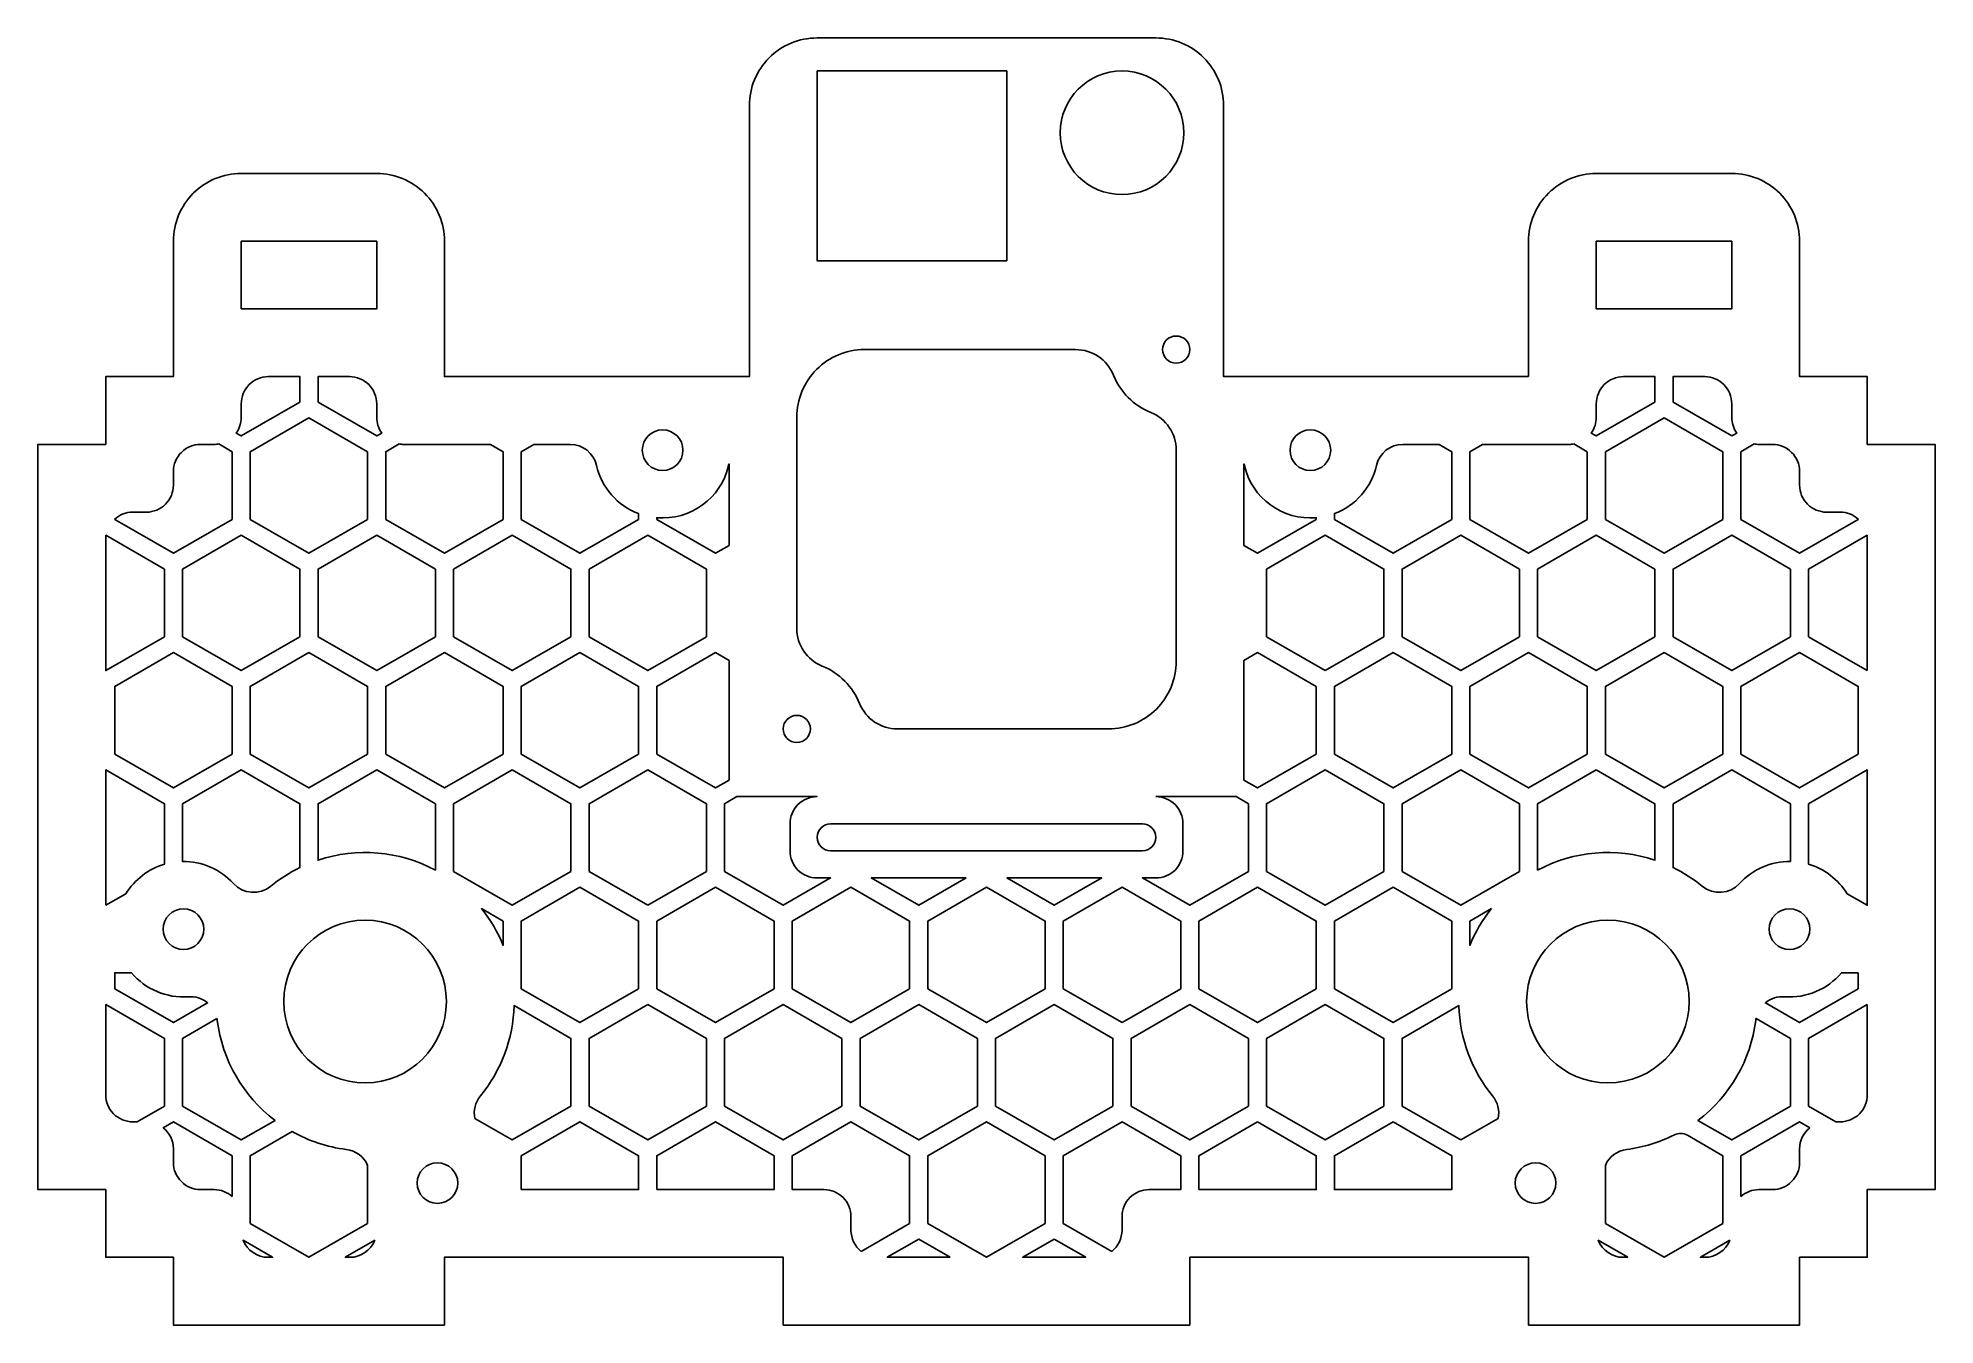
# Model space of a CAD drawing. Header units: millimetres. Extents: x 1 to 141, y 0 to 95.
import ezdxf

# ---------------------------------------------------------------- set-up
doc = ezdxf.new("R2010")
doc.units = ezdxf.units.MM
doc.layers.get('0').update_dxf_attribs({"linetype": 'CONTINUOUS'})

msp = doc.modelspace()

# ---------------------------------------------------------------- linework, layer by layer
for points in [[(111, 70), (111, 80, -0.414214), (116, 85), (126, 85, -0.414214), (131, 80), (131, 75), (131, 70), (136, 70), (136, 65), (141, 65), (141, 10), (136, 10), (136, 5), (131, 5), (131, 0), (111, 0), (111, 5), (86, 5), (86, 0), (56, 0), (56, 5), (31, 5), (31, 0), (11, 0), (11, 5), (6, 5), (6, 10), (1, 10), (1, 65), (6, 65), (6, 70), (11, 70), (11, 75), (11, 80, -0.414214), (16, 85), (26, 85, -0.414214), (31, 80), (31, 70), (53.5, 70), (53.5, 90, -0.414214), (58.5, 95), (83.5, 95, -0.414214), (88.5, 90), (88.5, 70)], [(111, 70), (111, 80, -0.414214), (116, 85), (126, 85, -0.414214), (131, 80), (131, 75), (131, 70), (136, 70), (136, 65), (141, 65), (141, 10), (136, 10), (136, 5), (131, 5), (131, 0), (111, 0), (111, 5), (86, 5), (86, 0), (56, 0), (56, 5), (31, 5), (31, 0), (11, 0), (11, 5), (6, 5), (6, 10), (1, 10), (1, 65), (6, 65), (6, 70), (11, 70), (11, 75), (11, 80, -0.414214), (16, 85), (26, 85, -0.414214), (31, 80), (31, 70), (53.5, 70), (53.5, 90, -0.414214), (58.5, 95), (83.5, 95, -0.414214), (88.5, 90), (88.5, 70)], [(77.58, 72, -0.305615), (80.36, 70.12, 0.203231), (83.13, 67.36, -0.305615), (85, 64.58), (85, 49, -0.414214), (80, 44), (64.42, 44, -0.305615), (61.64, 45.87, 0.203231), (58.88, 48.64, -0.305615), (57, 51.42), (57, 67, -0.414214), (62, 72)], [(77.58, 72, -0.305615), (80.36, 70.12, 0.203231), (83.13, 67.36, -0.305615), (85, 64.58), (85, 49, -0.414214), (80, 44), (64.42, 44, -0.305615), (61.64, 45.87, 0.203231), (58.88, 48.64, -0.305615), (57, 51.42), (57, 67, -0.414214), (62, 72)], [(16, 68, -0.414214), (18, 70), (20.33, 70), (20.33, 68.12), (16, 65.62), (15.63, 65.84, 0.156392), (16, 67)], [(16, 68, -0.414214), (18, 70), (20.33, 70), (20.33, 68.12), (16, 65.62), (15.63, 65.84, 0.156392), (16, 67)], [(24, 70, -0.414214), (26, 68), (26, 67, 0.156391), (26.37, 65.84), (26, 65.62), (21.67, 68.12), (21.67, 70)], [(24, 70, -0.414214), (26, 68), (26, 67, 0.156391), (26.37, 65.84), (26, 65.62), (21.67, 68.12), (21.67, 70)], [(116, 68, -0.414214), (118, 70), (120.33, 70), (120.33, 68.12), (116, 65.62), (115.63, 65.84, 0.156391), (116, 67)], [(116, 68, -0.414214), (118, 70), (120.33, 70), (120.33, 68.12), (116, 65.62), (115.63, 65.84, 0.156391), (116, 67)], [(126, 65.62), (126.37, 65.84, -0.156392), (126, 67), (126, 68, 0.414214), (124, 70), (121.67, 70), (121.67, 68.12)], [(126, 65.62), (126.37, 65.84, -0.156392), (126, 67), (126, 68, 0.414214), (124, 70), (121.67, 70), (121.67, 68.12)], [(11, 63), (11, 62, -0.414214), (9, 60), (8, 60, 0.183929), (6.67, 59.49), (6.67, 59.46), (11, 56.96), (15.33, 59.46), (15.33, 64.46), (14.35, 65.03, -0.043421), (14, 65), (13, 65, 0.414214)], [(11, 63), (11, 62, -0.414214), (9, 60), (8, 60, 0.183929), (6.67, 59.49), (6.67, 59.46), (11, 56.96), (15.33, 59.46), (15.33, 64.46), (14.35, 65.03, -0.043421), (14, 65), (13, 65, 0.414214)], [(34.4, 65), (28, 65, -0.043422), (27.65, 65.03), (26.67, 64.46), (26.67, 59.46), (31, 56.96), (35.33, 59.46), (35.33, 64.46)], [(34.4, 65), (28, 65, -0.043422), (27.65, 65.03), (26.67, 64.46), (26.67, 59.46), (31, 56.96), (35.33, 59.46), (35.33, 64.46)], [(40.28, 65), (37.6, 65), (36.67, 64.46), (36.67, 59.46), (41, 56.96), (45.33, 59.46), (45.33, 59.89, -0.250894), (42.22, 63.45, 0.349383)], [(40.28, 65), (37.6, 65), (36.67, 64.46), (36.67, 59.46), (41, 56.96), (45.33, 59.46), (45.33, 59.89, -0.250894), (42.22, 63.45, 0.349383)], [(105.33, 64.46), (104.4, 65), (101.72, 65, 0.349383), (99.78, 63.45, -0.250894), (96.67, 59.89), (96.67, 59.46), (101, 56.96), (105.33, 59.46)], [(105.33, 64.46), (104.4, 65), (101.72, 65, 0.349383), (99.78, 63.45, -0.250894), (96.67, 59.89), (96.67, 59.46), (101, 56.96), (105.33, 59.46)], [(115.33, 64.46), (114.35, 65.03, -0.043422), (114, 65), (107.6, 65), (106.67, 64.46), (106.67, 59.46), (111, 56.96), (115.33, 59.46)], [(115.33, 64.46), (114.35, 65.03, -0.043422), (114, 65), (107.6, 65), (106.67, 64.46), (106.67, 59.46), (111, 56.96), (115.33, 59.46)], [(129, 65, -0.414214), (131, 63), (131, 62, 0.414214), (133, 60), (134, 60, -0.183929), (135.33, 59.49), (135.33, 59.46), (131, 56.96), (126.67, 59.46), (126.67, 64.46), (127.65, 65.03, 0.043421), (128, 65)], [(129, 65, -0.414214), (131, 63), (131, 62, 0.414214), (133, 60), (134, 60, -0.183929), (135.33, 59.49), (135.33, 59.46), (131, 56.96), (126.67, 59.46), (126.67, 64.46), (127.65, 65.03, 0.043421), (128, 65)], [(51.97, 63.45, -0.014927), (52, 63.56), (52, 57.54), (51, 56.96), (46.67, 59.46), (46.67, 59.59, 0.373573)], [(51.97, 63.45, -0.014927), (52, 63.56), (52, 57.54), (51, 56.96), (46.67, 59.46), (46.67, 59.59, 0.373573)], [(95.33, 59.46), (95.33, 59.59, -0.373573), (90.03, 63.45, 0.014935), (90, 63.56), (90, 57.54), (91, 56.96)], [(95.33, 59.46), (95.33, 59.59, -0.373573), (90.03, 63.45, 0.014935), (90, 63.56), (90, 57.54), (91, 56.96)], [(6, 30.98), (7.49, 31.84, -0.185154), (10.33, 34.01), (10.33, 38.48), (6, 40.98)], [(6, 30.98), (7.49, 31.84, -0.185154), (10.33, 34.01), (10.33, 38.48), (6, 40.98)], [(18.18, 32.39, -0.398286), (15.43, 32.59, 0.214381), (11.67, 34.21), (11.67, 38.48), (16, 40.98), (20.33, 38.48), (20.33, 33.77, 0.058333)], [(18.18, 32.39, -0.398286), (15.43, 32.59, 0.214381), (11.67, 34.21), (11.67, 38.48), (16, 40.98), (20.33, 38.48), (20.33, 33.77, 0.058333)], [(30.33, 38.48), (26, 40.98), (21.67, 38.48), (21.67, 34.31, -0.205914), (30.33, 33.58)], [(30.33, 38.48), (26, 40.98), (21.67, 38.48), (21.67, 34.31, -0.205914), (30.33, 33.58)], [(116, 40.98), (111.67, 38.48), (111.67, 33.58, -0.205914), (120.33, 34.31), (120.33, 38.48)], [(116, 40.98), (111.67, 38.48), (111.67, 33.58, -0.205914), (120.33, 34.31), (120.33, 38.48)], [(121.67, 38.48), (121.67, 33.77, -0.058333), (123.82, 32.39, 0.398286), (126.57, 32.59, -0.214381), (130.33, 34.21), (130.33, 38.48), (126, 40.98)], [(121.67, 38.48), (121.67, 33.77, -0.058333), (123.82, 32.39, 0.398286), (126.57, 32.59, -0.214381), (130.33, 34.21), (130.33, 38.48), (126, 40.98)], [(131.67, 38.48), (131.67, 34.01, -0.185154), (134.51, 31.84), (136, 30.98), (136, 40.98)], [(131.67, 38.48), (131.67, 34.01, -0.185154), (134.51, 31.84), (136, 30.98), (136, 40.98)], [(52.57, 39), (51.67, 38.48), (51.67, 33.48), (56, 30.98), (59.5, 33), (58.5, 33, -0.414214), (56.5, 35), (56.5, 37, -0.414214), (58.5, 39)], [(52.57, 39), (51.67, 38.48), (51.67, 33.48), (56, 30.98), (59.5, 33), (58.5, 33, -0.414214), (56.5, 35), (56.5, 37, -0.414214), (58.5, 39)], [(83.5, 39, -0.414214), (85.5, 37), (85.5, 35, -0.414214), (83.5, 33), (82.5, 33), (86, 30.98), (90.33, 33.48), (90.33, 38.48), (89.43, 39)], [(83.5, 39, -0.414214), (85.5, 37), (85.5, 35, -0.414214), (83.5, 33), (82.5, 33), (86, 30.98), (90.33, 33.48), (90.33, 38.48), (89.43, 39)], [(82.5, 37, -1), (82.5, 35), (59.5, 35, -1), (59.5, 37)], [(82.5, 37, -1), (82.5, 35), (59.5, 35, -1), (59.5, 37)], [(35.33, 29.82), (33.74, 30.74, -0.071939), (35.33, 28.02)], [(35.33, 29.82), (33.74, 30.74, -0.071939), (35.33, 28.02)], [(108.26, 30.74), (106.67, 29.82), (106.67, 28.02, -0.071939)], [(108.26, 30.74), (106.67, 29.82), (106.67, 28.02, -0.071939)], [(12.1, 24.23, -0.192985), (13.52, 23.78), (11, 22.32), (6.67, 24.82), (6.67, 26), (7.91, 26, 0.240581)], [(12.1, 24.23, -0.192985), (13.52, 23.78), (11, 22.32), (6.67, 24.82), (6.67, 26), (7.91, 26, 0.240581)], [(135.33, 26), (134.09, 26, -0.240581), (129.9, 24.23, 0.192985), (128.48, 23.78), (131, 22.32), (135.33, 24.82)], [(135.33, 26), (134.09, 26, -0.240581), (129.9, 24.23, 0.192985), (128.48, 23.78), (131, 22.32), (135.33, 24.82)], [(8.32, 15), (10.33, 16.16), (10.33, 21.16), (6, 23.66), (6, 17, 0.414214), (8, 15)], [(8.32, 15), (10.33, 16.16), (10.33, 21.16), (6, 23.66), (6, 17, 0.414214), (8, 15)], [(14.21, 22.63), (11.67, 21.16), (11.67, 16.16), (16, 13.66), (18.5, 15.11, -0.201719), (14.23, 22.49, 0.0176)], [(14.21, 22.63), (11.67, 21.16), (11.67, 16.16), (16, 13.66), (18.5, 15.11, -0.201719), (14.23, 22.49, 0.0176)], [(33.24, 15.25, -0.224283), (33.65, 16.91, 0.166228), (36.14, 23.58), (40.33, 21.16), (40.33, 16.16), (36, 13.66)], [(33.24, 15.25, -0.224283), (33.65, 16.91, 0.166228), (36.14, 23.58), (40.33, 21.16), (40.33, 16.16), (36, 13.66)], [(106, 13.66), (108.76, 15.25, 0.224283), (108.35, 16.91, -0.166228), (105.86, 23.58), (101.67, 21.16), (101.67, 16.16)], [(106, 13.66), (108.76, 15.25, 0.224283), (108.35, 16.91, -0.166228), (105.86, 23.58), (101.67, 21.16), (101.67, 16.16)], [(130.33, 21.16), (127.79, 22.63, 0.0176), (127.77, 22.49, -0.201719), (123.5, 15.11), (126, 13.66), (130.33, 16.16)], [(130.33, 21.16), (127.79, 22.63, 0.0176), (127.77, 22.49, -0.201719), (123.5, 15.11), (126, 13.66), (130.33, 16.16)], [(136, 23.66), (131.67, 21.16), (131.67, 16.16), (133.68, 15), (134, 15, 0.414214), (136, 17)], [(136, 23.66), (131.67, 21.16), (131.67, 16.16), (133.68, 15), (134, 15, 0.414214), (136, 17)], [(13, 10), (14, 10, -0.183926), (15.33, 9.49), (15.33, 12.5), (11, 15), (10.25, 14.56, -0.228437), (11, 13), (11, 12, 0.414214)], [(13, 10), (14, 10, -0.183926), (15.33, 9.49), (15.33, 12.5), (11, 15), (10.25, 14.56, -0.228437), (11, 13), (11, 12, 0.414214)], [(23.75, 12.96, -0.2636), (25.33, 11.78), (25.33, 7.5), (21, 5), (16.67, 7.5), (16.67, 12.5), (19.76, 14.28, 0.096442)], [(23.75, 12.96, -0.2636), (25.33, 11.78), (25.33, 7.5), (21, 5), (16.67, 7.5), (16.67, 12.5), (19.76, 14.28, 0.096442)], [(61.75, 5.44), (65.33, 7.5), (65.33, 12.5), (61, 15), (56.67, 12.5), (56.67, 10), (59, 10, -0.414214), (61, 8), (61, 7, 0.228436)], [(61.75, 5.44), (65.33, 7.5), (65.33, 12.5), (61, 15), (56.67, 12.5), (56.67, 10), (59, 10, -0.414214), (61, 8), (61, 7, 0.228436)], [(81, 7), (81, 8, -0.414214), (83, 10), (85.33, 10), (85.33, 12.5), (81, 15), (76.67, 12.5), (76.67, 7.5), (80.25, 5.44, 0.228436)], [(81, 7), (81, 8, -0.414214), (83, 10), (85.33, 10), (85.33, 12.5), (81, 15), (76.67, 12.5), (76.67, 7.5), (80.25, 5.44, 0.228436)], [(121.77, 14.04, -0.251824), (122.72, 14.01), (125.33, 12.5), (125.33, 7.5), (121, 5), (116.67, 7.5), (116.67, 11.78, -0.2636), (118.25, 12.96, 0.084309)], [(121.77, 14.04, -0.251824), (122.72, 14.01), (125.33, 12.5), (125.33, 7.5), (121, 5), (116.67, 7.5), (116.67, 11.78, -0.2636), (118.25, 12.96, 0.084309)], [(131.75, 14.56), (131, 15), (126.67, 12.5), (126.67, 9.49, -0.183926), (128, 10), (129, 10, 0.414214), (131, 12), (131, 13, -0.228437)], [(131.75, 14.56), (131, 15), (126.67, 12.5), (126.67, 9.49, -0.183926), (128, 10), (129, 10, 0.414214), (131, 12), (131, 13, -0.228437)], [(18, 5, -0.306667), (16.14, 6.26), (18.32, 5)], [(18, 5, -0.306667), (16.14, 6.26), (18.32, 5)], [(25.86, 6.26, -0.306667), (24, 5), (23.68, 5)], [(25.86, 6.26, -0.306667), (24, 5), (23.68, 5)], [(118.32, 5), (116.14, 6.26, 0.306667), (118, 5)], [(118.32, 5), (116.14, 6.26, 0.306667), (118, 5)], [(125.86, 6.26, -0.306667), (124, 5), (123.68, 5)], [(125.86, 6.26, -0.306667), (124, 5), (123.68, 5)]]:
    msp.add_lwpolyline(points, format="xyb", close=True)
for points in [[(58.5, 92.56), (58.5, 78.56), (72.5, 78.56), (72.5, 92.56)], [(58.5, 92.56), (58.5, 78.56), (72.5, 78.56), (72.5, 92.56)], [(16, 75), (26, 75), (26, 80), (16, 80)], [(16, 75), (26, 75), (26, 80), (16, 80)], [(116, 80), (116, 75), (126, 75), (126, 80)], [(116, 80), (116, 75), (126, 75), (126, 80)], [(25.33, 64.46), (21, 66.96), (16.67, 64.46), (16.67, 59.46), (21, 56.96), (25.33, 59.46)], [(25.33, 64.46), (21, 66.96), (16.67, 64.46), (16.67, 59.46), (21, 56.96), (25.33, 59.46)], [(116.67, 64.46), (116.67, 59.46), (121, 56.96), (125.33, 59.46), (125.33, 64.46), (121, 66.96)], [(116.67, 64.46), (116.67, 59.46), (121, 56.96), (125.33, 59.46), (125.33, 64.46), (121, 66.96)], [(10.33, 55.8), (6.02, 58.29), (6, 48.3), (10.33, 50.8)], [(10.33, 55.8), (6.02, 58.29), (6, 48.3), (10.33, 50.8)], [(11.67, 50.8), (16, 48.3), (20.33, 50.8), (20.33, 55.8), (16, 58.3), (11.67, 55.8)], [(11.67, 50.8), (16, 48.3), (20.33, 50.8), (20.33, 55.8), (16, 58.3), (11.67, 55.8)], [(30.33, 55.8), (26, 58.3), (21.67, 55.8), (21.67, 50.8), (26, 48.3), (30.33, 50.8)], [(30.33, 55.8), (26, 58.3), (21.67, 55.8), (21.67, 50.8), (26, 48.3), (30.33, 50.8)], [(31.67, 55.8), (31.67, 50.8), (36, 48.3), (40.33, 50.8), (40.33, 55.8), (36, 58.3)], [(31.67, 55.8), (31.67, 50.8), (36, 48.3), (40.33, 50.8), (40.33, 55.8), (36, 58.3)], [(41.67, 55.8), (41.67, 50.8), (46, 48.3), (50.33, 50.8), (50.33, 55.8), (46, 58.3)], [(41.67, 55.8), (41.67, 50.8), (46, 48.3), (50.33, 50.8), (50.33, 55.8), (46, 58.3)], [(96, 48.3), (100.33, 50.8), (100.33, 55.8), (96, 58.3), (91.67, 55.8), (91.67, 50.8)], [(96, 48.3), (100.33, 50.8), (100.33, 55.8), (96, 58.3), (91.67, 55.8), (91.67, 50.8)], [(110.33, 55.8), (106, 58.3), (101.67, 55.8), (101.67, 50.8), (106, 48.3), (110.33, 50.8)], [(110.33, 55.8), (106, 58.3), (101.67, 55.8), (101.67, 50.8), (106, 48.3), (110.33, 50.8)], [(120.33, 55.8), (116, 58.3), (111.67, 55.8), (111.67, 50.8), (116, 48.3), (120.33, 50.8)], [(120.33, 55.8), (116, 58.3), (111.67, 55.8), (111.67, 50.8), (116, 48.3), (120.33, 50.8)], [(130.33, 55.8), (126, 58.3), (121.67, 55.8), (121.67, 50.8), (126, 48.3), (130.33, 50.8)], [(130.33, 55.8), (126, 58.3), (121.67, 55.8), (121.67, 50.8), (126, 48.3), (130.33, 50.8)], [(136, 48.3), (135.98, 58.29), (131.67, 55.8), (131.67, 50.8)], [(136, 48.3), (135.98, 58.29), (131.67, 55.8), (131.67, 50.8)], [(6.67, 42.14), (11, 39.64), (15.33, 42.14), (15.33, 47.14), (11, 49.64), (6.67, 47.14)], [(6.67, 42.14), (11, 39.64), (15.33, 42.14), (15.33, 47.14), (11, 49.64), (6.67, 47.14)], [(16.67, 42.14), (21, 39.64), (25.33, 42.14), (25.33, 47.14), (21, 49.64), (16.67, 47.14)], [(16.67, 42.14), (21, 39.64), (25.33, 42.14), (25.33, 47.14), (21, 49.64), (16.67, 47.14)], [(26.67, 42.14), (31, 39.64), (35.33, 42.14), (35.33, 47.14), (31, 49.64), (26.67, 47.14)], [(26.67, 42.14), (31, 39.64), (35.33, 42.14), (35.33, 47.14), (31, 49.64), (26.67, 47.14)], [(36.67, 42.14), (41, 39.64), (45.33, 42.14), (45.33, 47.14), (41, 49.64), (36.67, 47.14)], [(36.67, 42.14), (41, 39.64), (45.33, 42.14), (45.33, 47.14), (41, 49.64), (36.67, 47.14)], [(52, 49.06), (51, 49.64), (46.67, 47.14), (46.67, 42.14), (51, 39.64), (52, 40.22)], [(52, 49.06), (51, 49.64), (46.67, 47.14), (46.67, 42.14), (51, 39.64), (52, 40.22)], [(95.33, 47.14), (91, 49.64), (90, 49.06), (90, 40.22), (91, 39.64), (95.33, 42.14)], [(95.33, 47.14), (91, 49.64), (90, 49.06), (90, 40.22), (91, 39.64), (95.33, 42.14)], [(96.67, 42.14), (101, 39.64), (105.33, 42.14), (105.33, 47.14), (101, 49.64), (96.67, 47.14)], [(96.67, 42.14), (101, 39.64), (105.33, 42.14), (105.33, 47.14), (101, 49.64), (96.67, 47.14)], [(106.67, 42.14), (111, 39.64), (115.33, 42.14), (115.33, 47.14), (111, 49.64), (106.67, 47.14)], [(106.67, 42.14), (111, 39.64), (115.33, 42.14), (115.33, 47.14), (111, 49.64), (106.67, 47.14)], [(116.67, 42.14), (121, 39.64), (125.33, 42.14), (125.33, 47.14), (121, 49.64), (116.67, 47.14)], [(116.67, 42.14), (121, 39.64), (125.33, 42.14), (125.33, 47.14), (121, 49.64), (116.67, 47.14)], [(126.67, 42.14), (131, 39.64), (135.33, 42.14), (135.33, 47.14), (131, 49.64), (126.67, 47.14)], [(126.67, 42.14), (131, 39.64), (135.33, 42.14), (135.33, 47.14), (131, 49.64), (126.67, 47.14)], [(31.67, 33.48), (36, 30.98), (40.33, 33.48), (40.33, 38.48), (36, 40.98), (31.67, 38.48)], [(31.67, 33.48), (36, 30.98), (40.33, 33.48), (40.33, 38.48), (36, 40.98), (31.67, 38.48)], [(46, 30.98), (50.33, 33.48), (50.33, 38.48), (46, 40.98), (41.67, 38.48), (41.67, 33.48)], [(46, 30.98), (50.33, 33.48), (50.33, 38.48), (46, 40.98), (41.67, 38.48), (41.67, 33.48)], [(100.33, 33.48), (100.33, 38.48), (96, 40.98), (91.67, 38.48), (91.67, 33.48), (96, 30.98)], [(100.33, 33.48), (100.33, 38.48), (96, 40.98), (91.67, 38.48), (91.67, 33.48), (96, 30.98)], [(101.67, 38.48), (101.67, 33.48), (106, 30.98), (110.33, 33.48), (110.33, 38.48), (106, 40.98)], [(101.67, 38.48), (101.67, 33.48), (106, 30.98), (110.33, 33.48), (110.33, 38.48), (106, 40.98)], [(41, 32.32), (36.67, 29.82), (36.67, 24.82), (41, 22.32), (45.33, 24.82), (45.33, 29.82)], [(41, 32.32), (36.67, 29.82), (36.67, 24.82), (41, 22.32), (45.33, 24.82), (45.33, 29.82)], [(46.67, 29.82), (46.67, 24.82), (51, 22.32), (55.33, 24.82), (55.33, 29.82), (51, 32.32)], [(46.67, 29.82), (46.67, 24.82), (51, 22.32), (55.33, 24.82), (55.33, 29.82), (51, 32.32)], [(56.67, 24.82), (61, 22.32), (65.33, 24.82), (65.33, 29.82), (61, 32.32), (56.67, 29.82)], [(56.67, 24.82), (61, 22.32), (65.33, 24.82), (65.33, 29.82), (61, 32.32), (56.67, 29.82)], [(69.5, 33), (62.5, 33), (66, 30.98)], [(69.5, 33), (62.5, 33), (66, 30.98)], [(75.33, 24.82), (75.33, 29.82), (71, 32.32), (66.67, 29.82), (66.67, 24.82), (71, 22.32)], [(75.33, 24.82), (75.33, 29.82), (71, 32.32), (66.67, 29.82), (66.67, 24.82), (71, 22.32)], [(72.5, 33), (76, 30.98), (79.5, 33)], [(72.5, 33), (76, 30.98), (79.5, 33)], [(81, 22.32), (85.33, 24.82), (85.33, 29.82), (81, 32.32), (76.67, 29.82), (76.67, 24.82)], [(81, 22.32), (85.33, 24.82), (85.33, 29.82), (81, 32.32), (76.67, 29.82), (76.67, 24.82)], [(86.67, 24.82), (91, 22.32), (95.33, 24.82), (95.33, 29.82), (91, 32.32), (86.67, 29.82)], [(86.67, 24.82), (91, 22.32), (95.33, 24.82), (95.33, 29.82), (91, 32.32), (86.67, 29.82)], [(96.67, 24.82), (101, 22.32), (105.33, 24.82), (105.33, 29.82), (101, 32.32), (96.67, 29.82)], [(96.67, 24.82), (101, 22.32), (105.33, 24.82), (105.33, 29.82), (101, 32.32), (96.67, 29.82)], [(46, 23.66), (41.67, 21.16), (41.67, 16.16), (46, 13.66), (50.33, 16.16), (50.33, 21.16)], [(46, 23.66), (41.67, 21.16), (41.67, 16.16), (46, 13.66), (50.33, 16.16), (50.33, 21.16)], [(60.33, 21.16), (56, 23.66), (51.67, 21.16), (51.67, 16.16), (56, 13.66), (60.33, 16.16)], [(60.33, 21.16), (56, 23.66), (51.67, 21.16), (51.67, 16.16), (56, 13.66), (60.33, 16.16)], [(61.67, 21.16), (61.67, 16.16), (66, 13.66), (70.33, 16.16), (70.33, 21.16), (66, 23.66)], [(61.67, 21.16), (61.67, 16.16), (66, 13.66), (70.33, 16.16), (70.33, 21.16), (66, 23.66)], [(71.67, 16.16), (76, 13.66), (80.33, 16.16), (80.33, 21.16), (76, 23.66), (71.67, 21.16)], [(71.67, 16.16), (76, 13.66), (80.33, 16.16), (80.33, 21.16), (76, 23.66), (71.67, 21.16)], [(81.67, 16.16), (86, 13.66), (90.33, 16.16), (90.33, 21.16), (86, 23.66), (81.67, 21.16)], [(81.67, 16.16), (86, 13.66), (90.33, 16.16), (90.33, 21.16), (86, 23.66), (81.67, 21.16)], [(100.33, 16.16), (100.33, 21.16), (96, 23.66), (91.67, 21.16), (91.67, 16.16), (96, 13.66)], [(100.33, 16.16), (100.33, 21.16), (96, 23.66), (91.67, 21.16), (91.67, 16.16), (96, 13.66)], [(36.67, 10), (45.33, 10), (45.33, 12.5), (41, 15), (36.67, 12.5)], [(36.67, 10), (45.33, 10), (45.33, 12.5), (41, 15), (36.67, 12.5)], [(46.67, 10), (55.33, 10), (55.33, 12.5), (51, 15), (46.67, 12.5)], [(46.67, 10), (55.33, 10), (55.33, 12.5), (51, 15), (46.67, 12.5)], [(75.33, 12.5), (71, 15), (66.67, 12.5), (66.67, 7.5), (71, 5), (75.33, 7.5)], [(75.33, 12.5), (71, 15), (66.67, 12.5), (66.67, 7.5), (71, 5), (75.33, 7.5)], [(91, 15), (86.67, 12.5), (86.67, 10), (95.33, 10), (95.33, 12.5)], [(91, 15), (86.67, 12.5), (86.67, 10), (95.33, 10), (95.33, 12.5)], [(101, 15), (96.67, 12.5), (96.67, 10), (105.33, 10), (105.33, 12.5)], [(101, 15), (96.67, 12.5), (96.67, 10), (105.33, 10), (105.33, 12.5)], [(68.32, 5), (66, 6.34), (63.68, 5), (66, 5)], [(68.32, 5), (66, 6.34), (63.68, 5), (66, 5)], [(76, 6.34), (73.68, 5), (76, 5), (78.32, 5)], [(76, 6.34), (73.68, 5), (76, 5), (78.32, 5)]]:
    msp.add_lwpolyline(points, close=True)
at = {"extrusion": (0, 0, -1)}
for centre, radius in [((-81, 88), 4.56), ((-47.1, 64.57), 1.5), ((-94.9, 64.57), 1.5), ((-11.74, 29.22), 1.5), ((-130.26, 29.22), 1.5), ((-30.48, 10.48), 1.5), ((-111.52, 10.48), 1.5)]:
    msp.add_circle(centre, radius, dxfattribs=at)
for centre, radius in [((81, 88), 4.56), ((85, 72), 1), ((47.1, 64.57), 1.5), ((94.9, 64.57), 1.5), ((57, 44), 1), ((11.74, 29.22), 1.5), ((25.14, 23.88), 6), ((116.86, 23.88), 6), ((130.26, 29.22), 1.5), ((30.48, 10.48), 1.5), ((111.52, 10.48), 1.5)]:
    msp.add_circle(centre, radius)
at = {"extrusion": (0, -2.46519e-32, -1)}
for centre, radius in [((-85, 72), 1), ((-57, 44), 1), ((-25.14, 23.88), 6), ((-116.86, 23.88), 6)]:
    msp.add_circle(centre, radius, dxfattribs=at)

doc.saveas('drawing.dxf')
